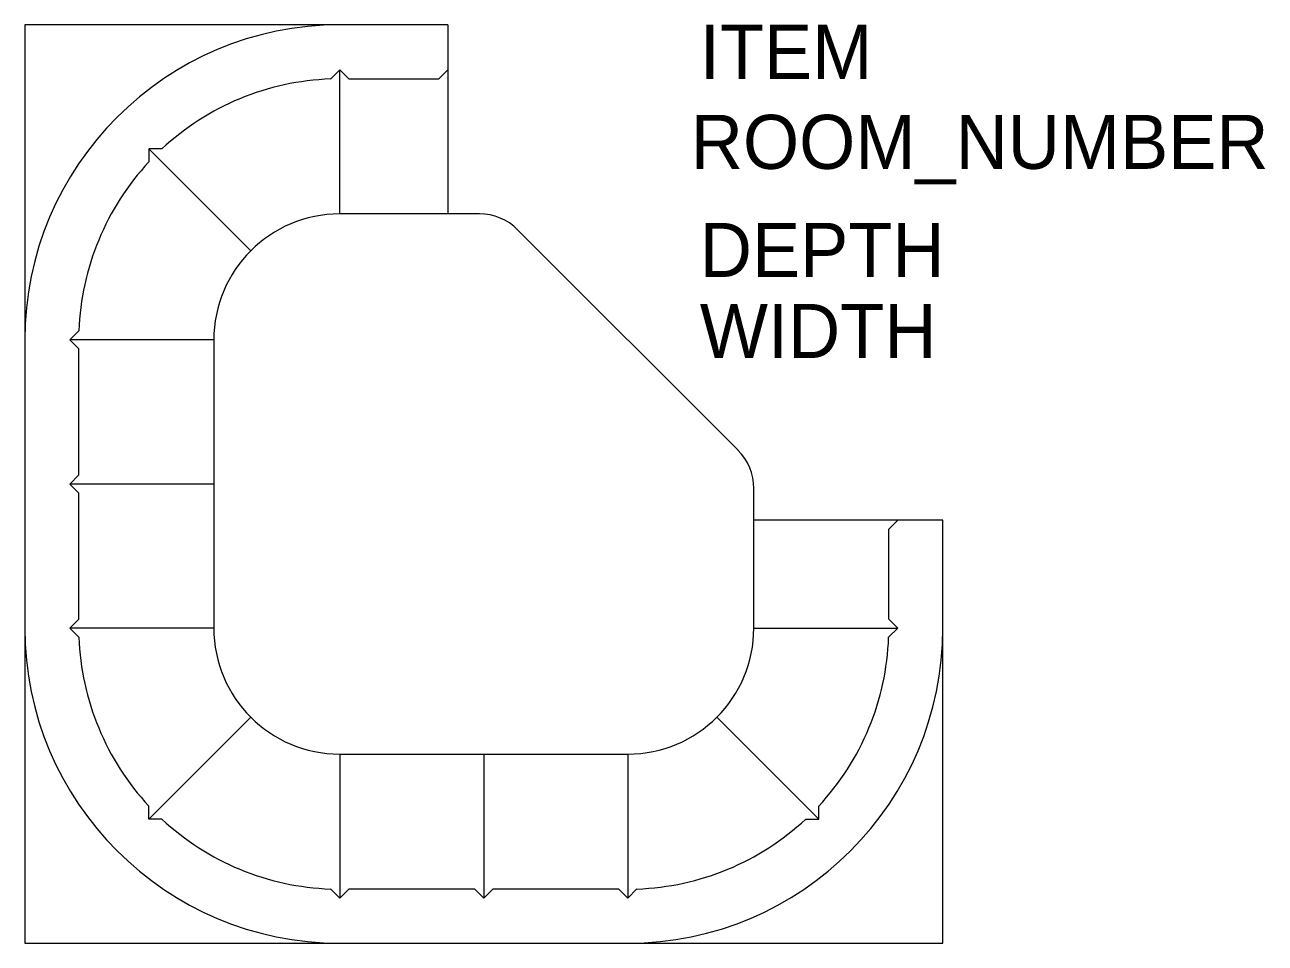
# Model space of a CAD drawing. Extents: x 0 to 3.5, y 0 to 2.59.
import ezdxf

# ---------------------------------------------------------------- set-up
doc = ezdxf.new("R2010")
doc.units = 0
doc.header["$LTSCALE"] = 40
doc.layers.get('0').update_dxf_attribs({"color": 1, "linetype": 'CONTINUOUS'})

msp = doc.modelspace()

# ---------------------------------------------------------------- linework, layer by layer
at = {"color": 0, "linetype": 'BYBLOCK'}
for p, q in [((1.1938, 2.5908), (0, 2.5908)), ((0, 2.5908), (0, 0)), ((1.1938, 2.5908), (1.1938, 2.0574)), ((0.889, 2.4638), (0.8631, 2.4379)), ((0.9144, 2.4384), (0.889, 2.4638)), ((0.889, 2.0574), (0.889, 2.4638)), ((1.1684, 2.4384), (1.1938, 2.4638)), ((0.9144, 2.4384), (1.1684, 2.4384)), ((0.3867, 2.2406), (0.3502, 2.2406)), ((0.3502, 2.2406), (0.3502, 2.2041)), ((0.6376, 1.9532), (0.3502, 2.2406)), ((1.2831, 2.0574), (0.889, 2.0574)), ((1.3908, 2.0128), (2.0128, 1.3908)), ((0.127, 1.7018), (0.1529, 1.7277)), ((0.1524, 1.6764), (0.127, 1.7018)), ((0.5334, 1.7018), (0.127, 1.7018)), ((0.5334, 1.7018), (0.5334, 0.889)), ((0.1524, 1.3208), (0.1524, 1.6764)), ((0.127, 1.2954), (0.1524, 1.3208)), ((0.1524, 1.27), (0.127, 1.2954)), ((0.5334, 1.2954), (0.127, 1.2954)), ((0.1524, 0.9144), (0.1524, 1.27)), ((2.0574, 0.889), (2.0574, 1.2831)), ((2.5908, 1.1938), (2.0574, 1.1938)), ((2.4384, 1.1684), (2.4638, 1.1938)), ((2.5908, 0), (2.5908, 1.1938)), ((2.4384, 0.9144), (2.4384, 1.1684)), ((0.1524, 0.9144), (0.127, 0.889)), ((2.4384, 0.9144), (2.4638, 0.889)), ((0.5334, 0.889), (0.127, 0.889)), ((0.127, 0.889), (0.1529, 0.8631)), ((2.0574, 0.889), (2.4638, 0.889)), ((2.4638, 0.889), (2.4379, 0.8631)), ((0.6376, 0.6376), (0.3502, 0.3502)), ((1.9532, 0.6376), (2.2406, 0.3502)), ((0.889, 0.5334), (0.889, 0.127)), ((0.889, 0.5334), (1.7018, 0.5334)), ((1.2954, 0.5334), (1.2954, 0.127)), ((1.7018, 0.5334), (1.7018, 0.127)), ((0.3502, 0.3502), (0.3502, 0.3867)), ((2.2406, 0.3502), (2.2406, 0.3867)), ((0.3867, 0.3502), (0.3502, 0.3502)), ((2.2041, 0.3502), (2.2406, 0.3502)), ((0.889, 0.127), (0.8631, 0.1529)), ((0.9144, 0.1524), (0.889, 0.127)), ((1.27, 0.1524), (0.9144, 0.1524)), ((1.27, 0.1524), (1.2954, 0.127)), ((1.2954, 0.127), (1.3208, 0.1524)), ((1.6764, 0.1524), (1.3208, 0.1524)), ((1.6764, 0.1524), (1.7018, 0.127)), ((1.7018, 0.127), (1.7277, 0.1529)), ((0, 0), (2.5908, 0))]:
    msp.add_line(p, q, dxfattribs=at)
for centre, radius, start, end in [((0.889, 1.7018), 0.889, 90, 180), ((0.889, 1.7018), 0.7366, 92.0114, 132.9886), ((0.889, 1.7018), 0.7366, 137.0114, 177.9886), ((0.889, 1.7018), 0.3556, 90, 180), ((1.2831, 1.905), 0.1524, 45, 90), ((1.905, 1.2831), 0.1524, 0, 45), ((0.889, 0.889), 0.889, 180, 270), ((0.889, 0.889), 0.3556, 180, 270), ((1.7018, 0.889), 0.3556, 270, 0), ((1.7018, 0.889), 0.889, 270, 0), ((0.889, 0.889), 0.7366, 182.0114, 222.9886), ((1.7018, 0.889), 0.7366, 317.0114, 357.9886), ((0.889, 0.889), 0.7366, 227.0114, 267.9886), ((1.7018, 0.889), 0.7366, 272.0114, 312.9886)]:
    msp.add_arc(centre, radius, start, end, dxfattribs=at)

# ---------------------------------------------------------------- texts
for tag, p, s, flags in [('ITEM', (1.905, 2.4384), 'RESTAURANT BOOTH - 8 SEAT', 3), ('ROOM_NUMBER', (1.8796, 2.1844), '', 1), ('DEPTH', (1.905, 1.8796), '102', 3), ('WIDTH', (1.905, 1.651), '102', 3)]:
    msp.add_attdef(tag, p, s, height=0.1524, dxfattribs=dict(at, flags=flags))

doc.saveas('drawing.dxf')
